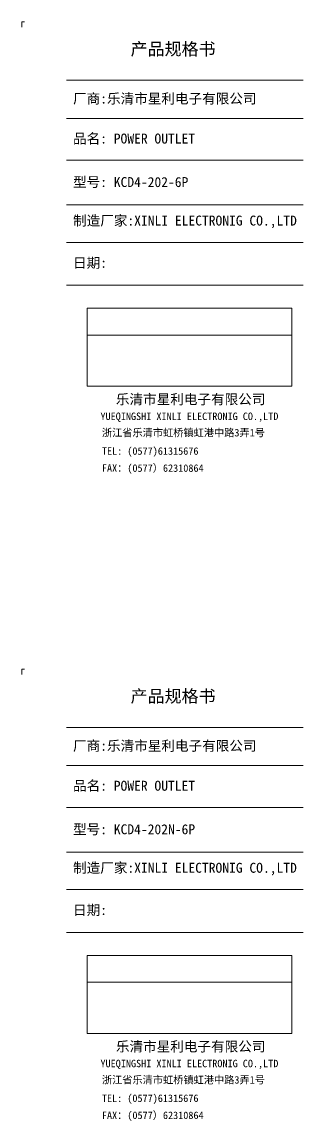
# Model space of a CAD drawing. Header units: millimetres. Extents: x 607 to 1596, y 351 to 796.
# Drawn here: x 972.8 to 1085.6, y 354.5 to 796.2 of the extents above; entities that cross this region are included whole.
import ezdxf

# ---------------------------------------------------------------- set-up
doc = ezdxf.new("R2010")
doc.units = ezdxf.units.MM
doc.header["$LTSCALE"] = 0.001
doc.styles.get("Standard").update_dxf_attribs({"font": 'txt', "bigfont": 'gbcbig.shx'})

msp = doc.modelspace()

# ---------------------------------------------------------------- linework, layer by layer
at = {"linetype": 'ByBlock', "lineweight": 15}
for p, q in [((972.7551, 796.1699), (972.7551, 794.0587)), ((973.7844, 796.1699), (972.7551, 796.1699)), ((990.5735, 772.7532), (1085.5735, 772.7532)), ((990.5735, 757.4308), (1085.5735, 757.4308)), ((990.5735, 740.6175), (1085.5735, 740.6175)), ((990.5735, 722.6362), (1085.5735, 722.6362)), ((990.5735, 707.582), (1085.5735, 707.582)), ((990.5735, 690.3553), (1085.5735, 690.3553)), ((998.9678, 670.373), (1081.0286, 670.373)), ((972.7551, 536.099), (972.7551, 533.9879)), ((973.7844, 536.099), (972.7551, 536.099)), ((990.5735, 512.6824), (1085.5735, 512.6824)), ((990.5735, 497.3599), (1085.5735, 497.3599)), ((990.5735, 480.5467), (1085.5735, 480.5467)), ((990.5735, 462.5654), (1085.5735, 462.5654)), ((990.5735, 447.5112), (1085.5735, 447.5112)), ((990.5735, 430.2845), (1085.5735, 430.2845)), ((998.9678, 410.3022), (1081.0286, 410.3022))]:
    msp.add_line(p, q, dxfattribs=at)
for points in [[(998.9678, 681.1074), (1081.0286, 681.1074), (1081.0286, 649.7716), (998.9678, 649.7716)], [(998.9678, 421.0365), (1081.0286, 421.0365), (1081.0286, 389.7007), (998.9678, 389.7007)]]:
    msp.add_lwpolyline(points, close=True, dxfattribs=at)

# ---------------------------------------------------------------- texts
at = {"attachment_point": 1}
for s, insert, char_height, width in [('{\\f新宋体|b0|i0|c134|p49;产品规格书}', (1016.3564, 787.8233), 5, 54.195609), ('{\\f新宋体|b0|i0|c134|p49;厂商:乐清市星利电子有限公司}', (993.252, 767.3903), 4, 96.420373), ('{\\f新宋体|b0|i0|c134|p49;品名: POWER OUTLET}', (993.252, 751.3304), 4, 96.420373), ('{\\fNSimSun|b0|i0|c134|p49;型号: KCD4-202-6P}', (993.252, 733.8464), 4, 96.420373), ('{\\f新宋体|b0|i0|c134|p49;制造厂家:XINLI ELECTRONIG CO.,LTD}', (993.252, 718.3678), 4, 96.420373), ('{\\f新宋体|b0|i0|c134|p49;日期:}', (993.252, 701.3878), 4, 96.420373), ('{\\f新宋体|b0|i0|c134|p49;乐清市星利电子有限公司}', (1010.4599, 646.5678), 4, 96.420373), ('{\\f新宋体|b0|i0|c134|p49;YUEQINGSHI XINLI ELECTRONIG CO.,LTD}', (1004.2577, 639.2253), 3, 110.66707), ('{\\f新宋体|b0|i0|c134|p49;浙江省乐清市虹桥镇虹港中路3弄1号}', (1004.8325, 632.6452), 3, 96.420373), ('{\\f新宋体|b0|i0|c134|p49;TEL: (0577)61315676}', (1004.8325, 625.265), 3, 96.420373), ('{\\f新宋体|b0|i0|c134|p49;FAX：(0577）62310864}', (1004.8325, 618.4115), 3, 96.420373), ('{\\f新宋体|b0|i0|c134|p49;产品规格书}', (1016.3564, 527.7525), 5, 54.195609), ('{\\f新宋体|b0|i0|c134|p49;厂商:乐清市星利电子有限公司}', (993.252, 507.3195), 4, 96.420373), ('{\\f新宋体|b0|i0|c134|p49;品名: POWER OUTLET}', (993.252, 491.2596), 4, 96.420373), ('{\\fNSimSun|b0|i0|c134|p49;型号: KCD4-202N-6P}', (993.252, 473.7756), 4, 96.420373), ('{\\f新宋体|b0|i0|c134|p49;制造厂家:XINLI ELECTRONIG CO.,LTD}', (993.252, 458.2969), 4, 96.420373), ('{\\f新宋体|b0|i0|c134|p49;日期:}', (993.252, 441.317), 4, 96.420373), ('{\\f新宋体|b0|i0|c134|p49;乐清市星利电子有限公司}', (1010.4599, 386.497), 4, 96.420373), ('{\\f新宋体|b0|i0|c134|p49;YUEQINGSHI XINLI ELECTRONIG CO.,LTD}', (1004.2577, 379.1544), 3, 110.66707), ('{\\f新宋体|b0|i0|c134|p49;浙江省乐清市虹桥镇虹港中路3弄1号}', (1004.8325, 372.5743), 3, 96.420373), ('{\\f新宋体|b0|i0|c134|p49;TEL: (0577)61315676}', (1004.8325, 365.1942), 3, 96.420373), ('{\\f新宋体|b0|i0|c134|p49;FAX：(0577）62310864}', (1004.8325, 358.3407), 3, 96.420373)]:
    msp.add_mtext(s, dxfattribs=dict(at, insert=insert, char_height=char_height, width=width))

doc.saveas('drawing.dxf')
